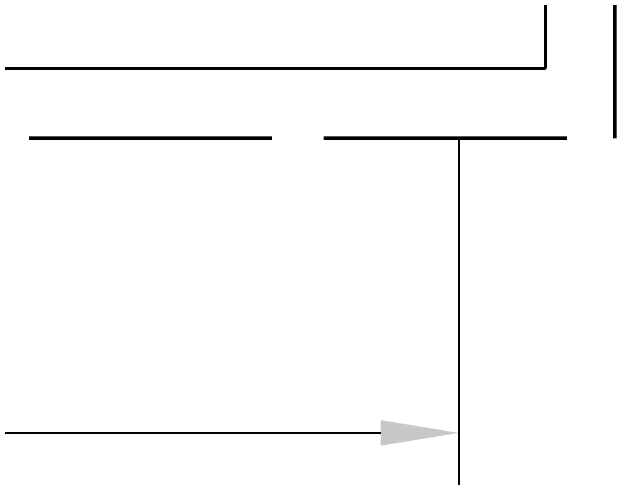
# Model space of a CAD drawing. Header units: millimetres. Extents: x 71 to 41929, y 71 to 131329.
# Drawn here: x 29489 to 30715, y 84194 to 85156 of the extents above; entities that cross this region are included whole.
import ezdxf

# ---------------------------------------------------------------- set-up
doc = ezdxf.new("R2010")
doc.units = ezdxf.units.MM
doc.linetypes.add('DASH_494_106', pattern=[599.722222, 493.888889, -105.833333])
doc.layers.add('DIMENSIONS', color=7, linetype='Continuous')
doc.layers.add('GEOFAB', color=5, linetype='Continuous')
doc.styles.add('ARIAL', font='arial.ttf')
doc.dimstyles.get("Standard").update_dxf_attribs({"dimtxt": 2.5, "dimasz": 2.5, "dimexe": 1.25, "dimexo": 0.625, "dimtad": 1, "dimcen": 2.5, "dimazin": 3, "dimtfac": 1, "dimtmove": 0, "dimatfit": 3})

msp = doc.modelspace()

# ---------------------------------------------------------------- linework, layer by layer
at = {"layer": 'GEOFAB', "color": 5, "linetype": 'DASH_494_106', "lineweight": 50}
for p, q in [((30715.1, 84899.4), (30715.1, 87418.1)), ((15130.1, 84899.4), (30715.1, 84899.4))]:
    msp.add_line(p, q, dxfattribs=at)
at = {"layer": 'GEOFAB', "color": 6, "lineweight": 40}
for p, q in [((30574, 85040.6), (30574, 87276.9)), ((15271.3, 85040.6), (30574, 85040.6))]:
    msp.add_line(p, q, dxfattribs=at)

# ---------------------------------------------------------------- dimensions: what is measured, and where the dimension line sits
at = {"layer": 'DIMENSIONS'}
msp.add_linear_dim(base=(15447.6, 84299.7), p1=(15447.6, 84899.4), p2=(30397.6, 84899.4), dimstyle='Standard', override={"dimtxt": 202.071111, "dimasz": 158.75, "dimexe": 105.833333, "dimexo": 0, "dimgap": 88.194444, "dimtad": 1, "dimtih": 0, "dimtoh": 0, "dimdec": 0, "dimtxsty": 'ARIAL', "dimclrd": 7, "dimclre": 7, "dimclrt": 7}, dxfattribs=at).render()

doc.saveas('drawing.dxf')
